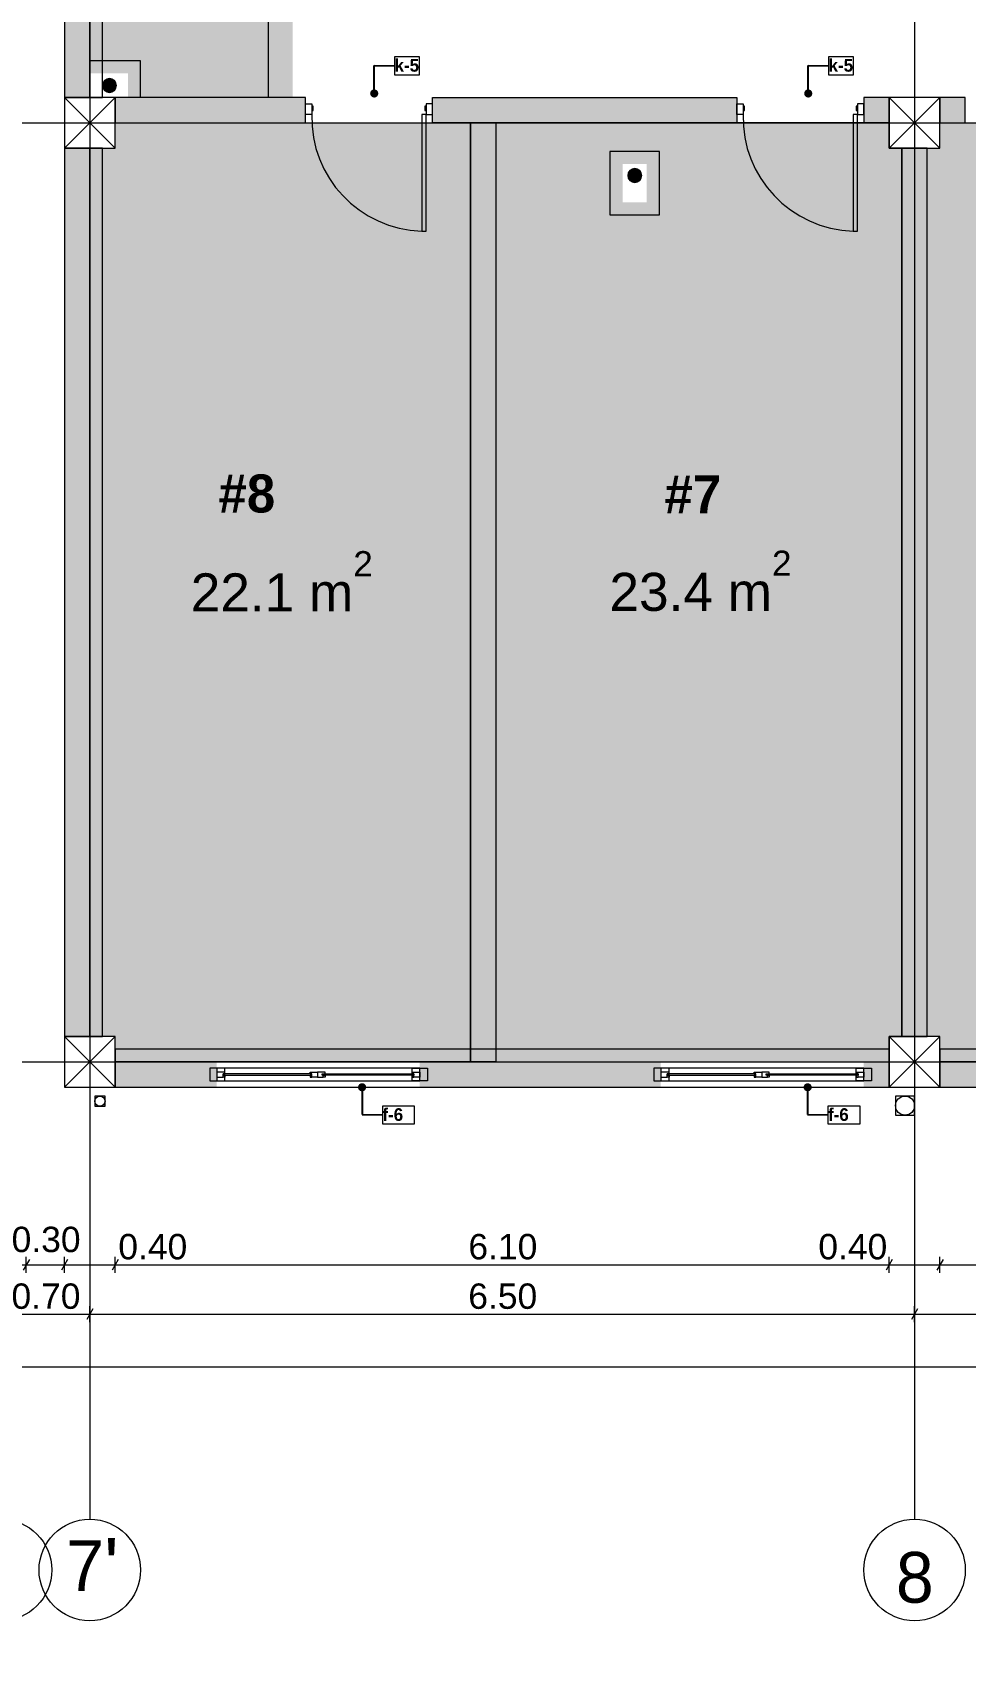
# Model space of a CAD drawing. Header units: millimetres. Extents: x 475206255 to 476720147, y 4620882299 to 4621447368.
# Drawn here: x 475274569 to 475281919, y 4620935745 to 4620948635 of the extents above; entities that cross this region are included whole.
import ezdxf

# ---------------------------------------------------------------- set-up
doc = ezdxf.new("R2010")
doc.units = ezdxf.units.MM
doc.header["$MEASUREMENT"] = 0
doc.set_wipeout_variables(frame=1)
for name, color, linetype, lineweight in [('0_Pen_No__42_Pen_No__250_Pen_No__5', 5, 'Continuous', 0), ('2D Drafting - General_Pen_No__1_Pen_No__7', 7, 'Continuous', 0), ('2D Drafting - General_Pen_No__1_Pen_No__7_Pen_No__7', 7, 'Continuous', 0), ('2D Drafting - General_Pen_No__250_Pen_No__7_Pen_No__154', 154, 'Continuous', 0), ('2D Drafting - General_Pen_No__250_Pen_No__7_Pen_No__250', 7, 'Continuous', 0), ('2D Drafting - General_Pen_No__250_Pen_No__7_Pen_No__7', 7, 'Continuous', 0), ('Annotation - Text_Pen_No__7_Pen_No__235', 235, 'Continuous', 0), ('Annotation - Text_Pen_No__7_Pen_No__5', 5, 'Continuous', 0), ('Doors_Pen_No__7_Pen_No__7_Pen_No__7', 7, 'Continuous', 0), ('G-Anno-Nplt_Pen_No__4', 7, 'Continuous', 0), ('G-Anno-Nplt_Pen_No__7', 7, 'Continuous', 0), ('G-Anno-Nplt_Pen_No__8', 8, 'Continuous', 0), ('gegmebi_Pen_No__7_Pen_No__7', 7, 'Continuous', 0), ('kar-panjara_Pen_No__7_Pen_No__7_Pen_No__7', 7, 'Continuous', 0), ('New_Annotation - Label_Pen_No__1', 1, 'Continuous', 0), ('New_G-Anno-Nplt_Pen_No__4', 7, 'Continuous', 0), ('New_G-Anno-Nplt_Pen_No__8', 8, 'Continuous', 0), ('shaxtebi da milebi_Pen_No__1_Pen_No__1_Pen_No__1', 1, 'Continuous', 0), ('zoma_Pen_No__1', 1, 'Continuous', 0), ('zoma_Pen_No__142', 142, 'Continuous', 0), ('zoma_Pen_No__5_Pen_No__5', 5, 'Continuous', 0)]:
    doc.layers.add(name, color=color, linetype=linetype, lineweight=lineweight)
doc.layers.add('zoma', color=7, linetype='Continuous')
doc.styles.add('GENERATED_STYLE_1', font='arial.ttf')
doc.styles.add('GENERATED_STYLE_2', font='arial.ttf')
doc.styles.add('GENERATED_STYLE_4', font='ACADMTAV.TTF')
doc.styles.add('GENERATED_STYLE_5', font='')
doc.styles.add('GENERATED_STYLE_8', font='')
doc.styles.get('GENERATED_STYLE_5').set_extended_font_data('Avaza', bold=True)
doc.styles.get('GENERATED_STYLE_8').set_extended_font_data('AcadMtavr', bold=True)
doc.dimstyles.new('GENERATED_STYLE__11', dxfattribs={"dimtxt": 500, "dimasz": 228, "dimexe": 0.18, "dimexo": 3, "dimgap": 0, "dimtad": 1, "dimlfac": 0.001, "dimzin": 0, "dimdsep": 46, "dimtxsty": 'GENERATED_STYLE_2', "dimblk": 'ARROWHEAD_2', "dimblk1": 'ARROWHEAD_2', "dimblk2": 'ARROWHEAD_2', "dimcen": 0.09, "dimclrd": 1, "dimclre": 1, "dimclrt": 1, "dimadec": 0, "dimazin": 0, "dimtfac": 1, "dimtdec": 4, "dimtmove": 2, "dimatfit": 3, "dimfxl": 1, "dimtolj": 1, "dimtzin": 0, "dimarcsym": 0})
doc.dimstyles.new('GENERATED_STYLE__25', dxfattribs={"dimtxt": 200, "dimasz": 64.421331, "dimexe": 0.18, "dimexo": 3, "dimgap": 0, "dimtad": 1, "dimtih": 1, "dimtoh": 1, "dimlfac": 0.001, "dimzin": 0, "dimdsep": 46, "dimtxsty": 'GENERATED_STYLE_2', "dimblk": 'ARROWHEAD_2', "dimblk1": 'ARROWHEAD_2', "dimblk2": 'ARROWHEAD_2', "dimcen": 0.09, "dimclrd": 142, "dimclre": 142, "dimclrt": 142, "dimadec": 0, "dimazin": 0, "dimtfac": 1, "dimtdec": 4, "dimtmove": 2, "dimatfit": 3, "dimfxl": 1, "dimtolj": 1, "dimtzin": 0, "dimarcsym": 0})
doc.dimstyles.new('GENERATED_STYLE__3', dxfattribs={"dimtxt": 200, "dimasz": 64.421331, "dimexe": 0.18, "dimexo": 3, "dimgap": 0, "dimtad": 1, "dimtih": 1, "dimtoh": 1, "dimlfac": 0.001, "dimzin": 0, "dimdsep": 46, "dimtxsty": 'GENERATED_STYLE_2', "dimblk": 'ARROWHEAD_2', "dimblk1": 'ARROWHEAD_2', "dimblk2": 'ARROWHEAD_2', "dimcen": 0.09, "dimclrd": 142, "dimclre": 142, "dimclrt": 142, "dimadec": 0, "dimazin": 0, "dimtfac": 1, "dimtdec": 4, "dimtmove": 0, "dimatfit": 3, "dimfxl": 1, "dimtolj": 1, "dimtzin": 0, "dimarcsym": 0})
doc.dimstyles.new('GENERATED_STYLE__33', dxfattribs={"dimtxt": 0.18, "dimasz": 127.68, "dimexe": 0.18, "dimexo": 0.0625, "dimgap": 0, "dimtad": 0, "dimtih": 1, "dimtoh": 1, "dimdec": 4, "dimzin": 0, "dimdsep": 46, "dimcen": 0.09, "dimadec": 0, "dimazin": 0, "dimtfac": 1, "dimtdec": 4, "dimtmove": 0, "dimatfit": 3, "dimldrblk": 'ARROWHEAD_11', "dimfxl": 1, "dimtolj": 1, "dimtzin": 0, "dimarcsym": 0})
doc.dimstyles.new('GENERATED_STYLE__9', dxfattribs={"dimtxt": 200, "dimasz": 64.421331, "dimexe": 0.18, "dimexo": 3, "dimgap": 0, "dimtad": 1, "dimlfac": 0.001, "dimzin": 0, "dimdsep": 46, "dimtxsty": 'GENERATED_STYLE_2', "dimblk": 'ARROWHEAD_2', "dimblk1": 'ARROWHEAD_2', "dimblk2": 'ARROWHEAD_2', "dimcen": 0.09, "dimclrd": 142, "dimclre": 142, "dimclrt": 142, "dimadec": 0, "dimazin": 0, "dimtfac": 1, "dimtdec": 4, "dimtmove": 0, "dimatfit": 3, "dimfxl": 1, "dimtolj": 1, "dimtzin": 0, "dimarcsym": 0})

# ---------------------------------------------------------------- blocks, each defined once
blk = doc.blocks.new('*D1109', base_point=(475826096, 4621095193))
at = {"layer": 'zoma_Pen_No__142', "color": 142, "linetype": 'Continuous', "lineweight": 0, "transparency": 16777216}
for p, q in [((475233178, 4620938120), (475233219, 4620938120)), ((475233244, 4620938162), (475233195, 4620938077)), ((475233219, 4620938056), (475233219, 4620938183)), ((475233219, 4620938120), (475295519, 4620938120)), ((475295495, 4620938077), (475295544, 4620938162)), ((475295519, 4620938056), (475295519, 4620938183)), ((475295519, 4620938120), (475295561, 4620938120))]:
    blk.add_line(p, q, dxfattribs=at)
at = {"layer": 'zoma_Pen_No__142', "color": 142, "lineweight": 0, "transparency": 16777216, "insert": (475264026, 4620938160), "char_height": 200, "attachment_point": 7, "style": 'GENERATED_STYLE_2'}
blk.add_mtext('\\A1;{\\pql;\\fArial|b0|i0|c204|p0;\\W1.000000;62.30}', dxfattribs=at)
blk = doc.blocks.new('ARROWHEAD_2')
at = {"color": 0, "linetype": 'Continuous', "lineweight": 0}
for p, q in [((-0.378, -0.655), (0.378, 0.655)), ((0, 0), (-1, 0))]:
    blk.add_line(p, q, dxfattribs=at)
blk = doc.blocks.new('*D1120', base_point=(475826096, 4621095193))
at = {"layer": 'zoma_Pen_No__142', "color": 142, "linetype": 'Continuous', "lineweight": 0, "transparency": 16777216}
for p, q in [((475296909, 4620940724), (475296782, 4620940724)), ((475296803, 4620940748), (475296888, 4620940699)), ((475296846, 4620940324), (475296846, 4620940724)), ((475296909, 4620940324), (475296782, 4620940324)), ((475296803, 4620940348), (475296888, 4620940299)), ((475296846, 4620940282), (475296846, 4620940324))]:
    blk.add_line(p, q, dxfattribs=at)
at = {"layer": 'zoma_Pen_No__142', "color": 142, "lineweight": 0, "transparency": 16777216, "insert": (475296806, 4620939766), "char_height": 200, "attachment_point": 7, "rotation": 90, "style": 'GENERATED_STYLE_2'}
blk.add_mtext('\\A1;{\\pql;\\fArial|b0|i0|c204|p0;\\W1.000000;0.40}', dxfattribs=at)
blk = doc.blocks.new('*D1121', base_point=(475826096, 4621095193))
at = {"layer": 'zoma_Pen_No__142', "color": 142, "linetype": 'Continuous', "lineweight": 0, "transparency": 16777216}
for p, q in [((475296909, 4620947724), (475296782, 4620947724)), ((475296803, 4620947748), (475296888, 4620947699)), ((475296846, 4620940724), (475296846, 4620947724)), ((475296909, 4620940724), (475296782, 4620940724)), ((475296803, 4620940748), (475296888, 4620940699))]:
    blk.add_line(p, q, dxfattribs=at)
at = {"layer": 'zoma_Pen_No__142', "color": 142, "lineweight": 0, "transparency": 16777216, "char_height": 200, "attachment_point": 7, "rotation": 90, "style": 'GENERATED_STYLE_2'}
for s, insert in [('\\A1;{\\pql;\\fArial|b0|i0|c204|p0;\\W1.000000;0.40}', (475296806, 4620947166)), ('\\A1;{\\pql;\\fArial|b0|i0|c204|p0;\\W1.000000;7.00}', (475296806, 4620943957))]:
    blk.add_mtext(s, dxfattribs=dict(at, insert=insert))
blk = doc.blocks.new('*D1122', base_point=(475826096, 4621095193))
at = {"layer": 'zoma_Pen_No__142', "color": 142, "linetype": 'Continuous', "lineweight": 0, "transparency": 16777216}
for p, q in [((475296803, 4620948148), (475296888, 4620948099)), ((475296909, 4620948124), (475296782, 4620948124)), ((475296846, 4620947724), (475296846, 4620948124)), ((475296909, 4620947724), (475296782, 4620947724)), ((475296803, 4620947748), (475296888, 4620947699))]:
    blk.add_line(p, q, dxfattribs=at)
blk = doc.blocks.new('*D1123', base_point=(475826096, 4621095193))
at = {"layer": 'zoma_Pen_No__142', "color": 142, "linetype": 'Continuous', "lineweight": 0, "transparency": 16777216}
for p, q in [((475296909, 4620955124), (475296782, 4620955124)), ((475296803, 4620955148), (475296888, 4620955099)), ((475296846, 4620948124), (475296846, 4620955124)), ((475296803, 4620948148), (475296888, 4620948099)), ((475296909, 4620948124), (475296782, 4620948124))]:
    blk.add_line(p, q, dxfattribs=at)
at = {"layer": 'zoma_Pen_No__142', "color": 142, "lineweight": 0, "transparency": 16777216, "char_height": 200, "attachment_point": 7, "rotation": 90, "style": 'GENERATED_STYLE_2'}
for s, insert in [('\\A1;{\\pql;\\fArial|b0|i0|c204|p0;\\W1.000000;0.40}', (475296806, 4620954566)), ('\\A1;{\\pql;\\fArial|b0|i0|c204|p0;\\W1.000000;7.00}', (475296806, 4620951357))]:
    blk.add_mtext(s, dxfattribs=dict(at, insert=insert))
blk = doc.blocks.new('*D1125', base_point=(475826096, 4621095193))
at = {"layer": 'zoma_Pen_No__142', "color": 142, "linetype": 'Continuous', "lineweight": 0, "transparency": 16777216}
for p, q in [((475297815, 4620955524), (475297688, 4620955524)), ((475297794, 4620955499), (475297709, 4620955548)), ((475297751, 4620955524), (475297751, 4620955565)), ((475297751, 4620940324), (475297751, 4620955524)), ((475297815, 4620940324), (475297688, 4620940324)), ((475297709, 4620940348), (475297794, 4620940299)), ((475297751, 4620940282), (475297751, 4620940324))]:
    blk.add_line(p, q, dxfattribs=at)
at = {"layer": 'zoma_Pen_No__142', "color": 142, "lineweight": 0, "transparency": 16777216, "insert": (475297711, 4620947581), "char_height": 200, "attachment_point": 7, "rotation": 90, "style": 'GENERATED_STYLE_2'}
blk.add_mtext('\\A1;{\\pql;\\fArial|b0|i0|c204|p0;\\W1.000000;15.20}', dxfattribs=at)
blk = doc.blocks.new('*D1140', base_point=(475826096, 4621095193))
at = {"layer": 'zoma_Pen_No__1', "color": 1, "linetype": 'Continuous', "lineweight": 0, "transparency": 16777216}
for p, q in [((475295519, 4620940324), (475295519, 4620940471)), ((475295744, 4620940324), (475295294, 4620940324)), ((475295669, 4620940237), (475295369, 4620940410)), ((475295519, 4620930806), (475295519, 4620940324)), ((475295369, 4620930892), (475295669, 4620930719)), ((475295744, 4620930806), (475295294, 4620930806)), ((475295519, 4620930659), (475295519, 4620930806))]:
    blk.add_line(p, q, dxfattribs=at)
at = {"layer": 'zoma_Pen_No__1', "color": 1, "lineweight": 0, "transparency": 16777216, "insert": (475295419, 4620933941), "char_height": 500, "attachment_point": 7, "rotation": 90, "style": 'GENERATED_STYLE_2'}
blk.add_mtext('\\A1;{\\pql;\\fArial|b0|i0|c204|p0;\\W1.000000;9.52}', dxfattribs=at)
blk = doc.blocks.new('*D1195', base_point=(475826096, 4621095193))
at = {"layer": 'zoma_Pen_No__142', "color": 142, "linetype": 'Continuous', "lineweight": 0, "transparency": 16777216}
for p, q in [((475274144, 4620938967), (475274095, 4620938882)), ((475274119, 4620938861), (475274119, 4620938988)), ((475274119, 4620938925), (475274519, 4620938925)), ((475274544, 4620938967), (475274495, 4620938882)), ((475274519, 4620938861), (475274519, 4620938988))]:
    blk.add_line(p, q, dxfattribs=at)
at = {"layer": 'zoma_Pen_No__142', "color": 142, "lineweight": 0, "transparency": 16777216, "insert": (475274403, 4620939022), "char_height": 200, "attachment_point": 7, "style": 'GENERATED_STYLE_2'}
blk.add_mtext('\\A1;{\\pql;\\fArial|b0|i0|c204|p0;\\W1.000000;0.30}', dxfattribs=at)
blk = doc.blocks.new('*D1196', base_point=(475826096, 4621095193))
at = {"layer": 'zoma_Pen_No__142', "color": 142, "linetype": 'Continuous', "lineweight": 0, "transparency": 16777216}
for p, q in [((475274544, 4620938967), (475274495, 4620938882)), ((475274519, 4620938861), (475274519, 4620938988)), ((475274519, 4620938925), (475274819, 4620938925)), ((475274844, 4620938967), (475274795, 4620938882)), ((475274819, 4620938861), (475274819, 4620938988))]:
    blk.add_line(p, q, dxfattribs=at)
blk = doc.blocks.new('*D1197', base_point=(475826096, 4621095193))
at = {"layer": 'zoma_Pen_No__142', "color": 142, "linetype": 'Continuous', "lineweight": 0, "transparency": 16777216}
for p, q in [((475274844, 4620938967), (475274795, 4620938882)), ((475274819, 4620938861), (475274819, 4620938988)), ((475274819, 4620938925), (475275219, 4620938925)), ((475275244, 4620938967), (475275195, 4620938882)), ((475275219, 4620938861), (475275219, 4620938988))]:
    blk.add_line(p, q, dxfattribs=at)
blk = doc.blocks.new('*D1198', base_point=(475826096, 4621095193))
at = {"layer": 'zoma_Pen_No__142', "color": 142, "linetype": 'Continuous', "lineweight": 0, "transparency": 16777216}
for p, q in [((475275244, 4620938967), (475275195, 4620938882)), ((475275219, 4620938861), (475275219, 4620938988)), ((475275219, 4620938925), (475281319, 4620938925)), ((475281344, 4620938967), (475281295, 4620938882)), ((475281319, 4620938861), (475281319, 4620938988))]:
    blk.add_line(p, q, dxfattribs=at)
at = {"layer": 'zoma_Pen_No__142', "color": 142, "lineweight": 0, "transparency": 16777216, "char_height": 200, "attachment_point": 7, "style": 'GENERATED_STYLE_2'}
for s, insert in [('\\A1;{\\pql;\\fArial|b0|i0|c204|p0;\\W1.000000;0.40}', (475275244, 4620938965)), ('\\A1;{\\pql;\\fArial|b0|i0|c204|p0;\\W1.000000;6.10}', (475278003, 4620938965)), ('\\A1;{\\pql;\\fArial|b0|i0|c204|p0;\\W1.000000;0.40}', (475280761, 4620938965))]:
    blk.add_mtext(s, dxfattribs=dict(at, insert=insert))
blk = doc.blocks.new('*D1199', base_point=(475826096, 4621095193))
at = {"layer": 'zoma_Pen_No__142', "color": 142, "linetype": 'Continuous', "lineweight": 0, "transparency": 16777216}
for p, q in [((475281344, 4620938967), (475281295, 4620938882)), ((475281319, 4620938861), (475281319, 4620938988)), ((475281319, 4620938925), (475281719, 4620938925)), ((475281744, 4620938967), (475281695, 4620938882)), ((475281719, 4620938861), (475281719, 4620938988))]:
    blk.add_line(p, q, dxfattribs=at)
blk = doc.blocks.new('*D1200', base_point=(475826096, 4621095193))
at = {"layer": 'zoma_Pen_No__142', "color": 142, "linetype": 'Continuous', "lineweight": 0, "transparency": 16777216}
for p, q in [((475281744, 4620938967), (475281695, 4620938882)), ((475281719, 4620938861), (475281719, 4620938988)), ((475281719, 4620938925), (475288219, 4620938925)), ((475288244, 4620938967), (475288195, 4620938882)), ((475288219, 4620938861), (475288219, 4620938988))]:
    blk.add_line(p, q, dxfattribs=at)
at = {"layer": 'zoma_Pen_No__142', "color": 142, "lineweight": 0, "transparency": 16777216, "char_height": 200, "attachment_point": 7, "style": 'GENERATED_STYLE_2'}
for s, insert in [('\\A1;{\\pql;\\fArial|b0|i0|c204|p0;\\W1.000000;6.50}', (475284703, 4620938965)), ('\\A1;{\\pql;\\fArial|b0|i0|c204|p0;\\W1.000000;0.40}', (475287661, 4620938965))]:
    blk.add_mtext(s, dxfattribs=dict(at, insert=insert))
blk = doc.blocks.new('*D1211', base_point=(475826096, 4621095193))
at = {"layer": 'zoma_Pen_No__142', "color": 142, "linetype": 'Continuous', "lineweight": 0, "transparency": 16777216}
for p, q in [((475274344, 4620938578), (475274295, 4620938493)), ((475274319, 4620938472), (475274319, 4620938599)), ((475274319, 4620938535), (475275019, 4620938535)), ((475275044, 4620938578), (475274995, 4620938493)), ((475275019, 4620938472), (475275019, 4620938599))]:
    blk.add_line(p, q, dxfattribs=at)
at = {"layer": 'zoma_Pen_No__142', "color": 142, "lineweight": 0, "transparency": 16777216, "insert": (475274402, 4620938575), "char_height": 200, "attachment_point": 7, "style": 'GENERATED_STYLE_2'}
blk.add_mtext('\\A1;{\\pql;\\fArial|b0|i0|c204|p0;\\W1.000000;0.70}', dxfattribs=at)
blk = doc.blocks.new('*D1212', base_point=(475826096, 4621095193))
at = {"layer": 'zoma_Pen_No__142', "color": 142, "linetype": 'Continuous', "lineweight": 0, "transparency": 16777216}
for p, q in [((475275044, 4620938578), (475274995, 4620938493)), ((475275019, 4620938472), (475275019, 4620938599)), ((475275019, 4620938535), (475281519, 4620938535)), ((475281544, 4620938578), (475281495, 4620938493)), ((475281519, 4620938472), (475281519, 4620938599))]:
    blk.add_line(p, q, dxfattribs=at)
at = {"layer": 'zoma_Pen_No__142', "color": 142, "lineweight": 0, "transparency": 16777216, "insert": (475278002, 4620938575), "char_height": 200, "attachment_point": 7, "style": 'GENERATED_STYLE_2'}
blk.add_mtext('\\A1;{\\pql;\\fArial|b0|i0|c204|p0;\\W1.000000;6.50}', dxfattribs=at)
blk = doc.blocks.new('*D1213', base_point=(475826096, 4621095193))
at = {"layer": 'zoma_Pen_No__142', "color": 142, "linetype": 'Continuous', "lineweight": 0, "transparency": 16777216}
for p, q in [((475281544, 4620938578), (475281495, 4620938493)), ((475281519, 4620938472), (475281519, 4620938599)), ((475281519, 4620938535), (475288419, 4620938535)), ((475288444, 4620938578), (475288395, 4620938493)), ((475288419, 4620938472), (475288419, 4620938599))]:
    blk.add_line(p, q, dxfattribs=at)
at = {"layer": 'zoma_Pen_No__142', "color": 142, "lineweight": 0, "transparency": 16777216, "insert": (475284702, 4620938575), "char_height": 200, "attachment_point": 7, "style": 'GENERATED_STYLE_2'}
blk.add_mtext('\\A1;{\\pql;\\fArial|b0|i0|c204|p0;\\W1.000000;6.90}', dxfattribs=at)
blk = doc.blocks.new('ARROWHEAD_11')
at = {"color": 0, "linetype": 'Continuous', "lineweight": 0}
blk.add_line((0, 0), (-1, 0), dxfattribs=at)
at = {"color": 0, "linetype": 'Continuous', "lineweight": 0, "const_width": 0.25, "flags": 128}
blk.add_lwpolyline([(-0.125, 0, 1), (0.125, 0, 1)], format="xyb", close=True, dxfattribs=at)

msp = doc.modelspace()

# ---------------------------------------------------------------- hatches: boundary and pattern name
at = {"layer": '2D Drafting - General_Pen_No__250_Pen_No__7_Pen_No__154', "linetype": 'Continuous', "lineweight": 0}
for points in [[(475275019.369, 4620955123.861), (475274819.369, 4620955123.861), (475274819.369, 4620948123.861), (475275019.369, 4620948123.861)], [(475275019.369, 4620947723.861), (475274819.369, 4620947723.861), (475274819.369, 4620940723.861), (475275019.369, 4620940723.861)], [(475275219.369, 4620940323.919), (475276019.529, 4620940323.919), (475276019.529, 4620940523.919), (475275219.369, 4620940523.919)], [(475277619.531, 4620940323.919), (475279519.367, 4620940323.919), (475279519.367, 4620940523.919), (475277619.531, 4620940523.919)], [(475281119.369, 4620940323.919), (475281319.369, 4620940323.919), (475281319.369, 4620940523.919), (475281119.369, 4620940523.919)], [(475281719.369, 4620940323.919), (475282519.658, 4620940323.919), (475282519.658, 4620940523.919), (475281719.369, 4620940523.919)]]:
    msp.add_hatch(color=154, dxfattribs=at).paths.add_polyline_path(points)
at = {"layer": '2D Drafting - General_Pen_No__250_Pen_No__7_Pen_No__7', "linetype": 'Continuous', "lineweight": 0}
for points in [[(475276619.369, 4620950103.861), (475276619.369, 4620948123.861), (475276419.369, 4620948123.861), (475276419.369, 4620950103.861)], [(475275019.347, 4620948414.049), (475275419.347, 4620948414.049), (475275419.347, 4620948123.861), (475275319.347, 4620948123.861), (475275319.347, 4620948313.861), (475275019.347, 4620948313.861)], [(475275219.369, 4620947923.861), (475276719.369, 4620947923.861), (475276719.369, 4620948123.861), (475275219.369, 4620948123.861)], [(475280119.369, 4620947923.861), (475277719.369, 4620947923.861), (475277719.369, 4620948123.861), (475280119.369, 4620948123.861)], [(475281319.369, 4620948123.861), (475281119.368, 4620948123.861), (475281119.368, 4620947923.861), (475281319.369, 4620947923.861)], [(475281919.369, 4620947923.861), (475281919.369, 4620948123.861), (475281719.369, 4620948123.861), (475281719.369, 4620947923.861)]]:
    msp.add_hatch(color=7, dxfattribs=at).paths.add_polyline_path(points)
h = msp.add_hatch(color=7, dxfattribs=at)
h.paths.add_polyline_path([(475279119.02, 4620947198.861), (475279119.02, 4620947698.913), (475279509.535, 4620947698.913), (475279509.535, 4620947598.861), (475279509.535, 4620947198.861), (475279219.369, 4620947198.861)])
h.paths.add_polyline_path([(475279219.369, 4620947298.861), (475279409.347, 4620947298.861), (475279409.347, 4620947598.861), (475279219.369, 4620947598.861)], flags=0)
at = {"layer": 'G-Anno-Nplt_Pen_No__7', "linetype": 'Continuous', "lineweight": 0}
for points in [[(475278219.369, 4620940523.861), (475278019.369, 4620940523.861), (475278019.369, 4620947923.861), (475278219.369, 4620947923.861)], [(475281619.369, 4620940723.861), (475281619.369, 4620947723.861), (475281419.369, 4620947723.861), (475281419.369, 4620940723.861)]]:
    msp.add_hatch(color=7, dxfattribs=at).paths.add_polyline_path(points)
at = {"layer": 'G-Anno-Nplt_Pen_No__8', "linetype": 'Continuous', "lineweight": 0, "true_color": 0x202020}
for points in [[(475278019.369, 4620940523.919), (475275219.369, 4620940523.919), (475275219.369, 4620940723.861), (475275019.347, 4620940723.861), (475275019.347, 4620947723.861), (475275219.369, 4620947723.861), (475275219.369, 4620947923.861), (475278019.369, 4620947923.861)], [(475281619.369, 4620940723.861), (475281619.369, 4620947723.861), (475281719.369, 4620947723.861), (475281719.369, 4620947923.861), (475285519.411, 4620947923.861), (475285519.411, 4620945694.955), (475284869.369, 4620945694.955), (475284869.369, 4620940523.919), (475281719.369, 4620940523.919), (475281719.369, 4620940723.861)]]:
    msp.add_hatch(color=250, dxfattribs=at).paths.add_polyline_path(points)
h = msp.add_hatch(color=250, dxfattribs=at)
h.paths.add_polyline_path([(475278219.369, 4620940523.861), (475281319.369, 4620940523.861), (475281319.369, 4620940723.861), (475281419.369, 4620940723.861), (475281419.369, 4620947723.861), (475281319.369, 4620947723.861), (475281319.369, 4620947923.861), (475278219.369, 4620947923.861)])
h.paths.add_polyline_path([(475279119.02, 4620947198.861), (475279509.535, 4620947198.861), (475279509.535, 4620947698.913), (475279119.02, 4620947698.913)], flags=0)
at = {"layer": 'New_G-Anno-Nplt_Pen_No__8', "linetype": 'Continuous', "lineweight": 0, "true_color": 0x202020}
msp.add_hatch(color=250, dxfattribs=at).paths.add_polyline_path([(475278019.369, 4620950283.786), (475276424.2, 4620950283.786), (475276424.2, 4620948123.861), (475275419.347, 4620948123.861), (475275419.347, 4620948414.049), (475275019.347, 4620948414.049), (475275019.347, 4620955123.861), (475275219.368, 4620955123.861), (475275219.368, 4620955323.861), (475278019.369, 4620955323.861)])
at = {"layer": 'shaxtebi da milebi_Pen_No__1_Pen_No__1_Pen_No__1', "linetype": 'Continuous', "lineweight": 0}
for points in [[(475275174.347, 4620948273.861, -1), (475275174.347, 4620948163.861, -1)], [(475279369.347, 4620947508.861, -1), (475279259.347, 4620947508.861, -1)]]:
    msp.add_hatch(color=1, dxfattribs=at).paths.add_polyline_path(points)

# ---------------------------------------------------------------- linework, layer by layer
at = {"layer": '0_Pen_No__42_Pen_No__250_Pen_No__5', "color": 5, "linetype": 'Continuous', "lineweight": 0}
for centre in [(475274319.369, 4620936519.852), (475274319.369, 4620936519.852), (475275019.369, 4620936519.852), (475275019.369, 4620936519.852), (475281519.369, 4620936519.852), (475281519.369, 4620936519.852)]:
    msp.add_circle(centre, 400, dxfattribs=at)
at = {"layer": '2D Drafting - General_Pen_No__1_Pen_No__7', "color": 7, "linetype": 'Continuous', "lineweight": 0}
for p, q in [((475274819.369, 4620947723.861), (475275219.369, 4620948123.861)), ((475275219.369, 4620947723.861), (475274819.369, 4620948123.861)), ((475281719.369, 4620947723.861), (475281319.369, 4620948123.861)), ((475281319.369, 4620947723.861), (475281719.369, 4620948123.861)), ((475275219.369, 4620940323.861), (475274819.369, 4620940723.861)), ((475274819.369, 4620940323.861), (475275219.369, 4620940723.861)), ((475281719.369, 4620940323.861), (475281319.369, 4620940723.861)), ((475281319.369, 4620940323.861), (475281719.369, 4620940723.861))]:
    msp.add_line(p, q, dxfattribs=at)
at = {"layer": '2D Drafting - General_Pen_No__1_Pen_No__7', "color": 7, "linetype": 'Continuous', "lineweight": 0, "flags": 128}
for points in [[(475275119.369, 4620948123.861), (475275119.369, 4620955123.861), (475274819.369, 4620955123.861), (475274819.369, 4620948123.861)], [(475274819.369, 4620947723.861), (475275219.369, 4620947723.861), (475275219.369, 4620948123.861), (475274819.369, 4620948123.861)], [(475281319.369, 4620947723.861), (475281719.369, 4620947723.861), (475281719.369, 4620948123.861), (475281319.369, 4620948123.861)], [(475275119.369, 4620940723.861), (475275119.369, 4620947723.861), (475274819.369, 4620947723.861), (475274819.369, 4620940723.861)], [(475274819.369, 4620940323.861), (475275219.369, 4620940323.861), (475275219.369, 4620940723.861), (475274819.369, 4620940723.861)], [(475281319.369, 4620940323.861), (475281719.369, 4620940323.861), (475281719.369, 4620940723.861), (475281319.369, 4620940723.861)], [(475275219.369, 4620940323.861), (475281319.369, 4620940323.861), (475281319.369, 4620940623.861), (475275219.369, 4620940623.861)], [(475281719.369, 4620940323.861), (475288219.369, 4620940323.861), (475288219.369, 4620940623.861), (475281719.369, 4620940623.861)]]:
    msp.add_lwpolyline(points, close=True, dxfattribs=at)
at = {"layer": '2D Drafting - General_Pen_No__1_Pen_No__7', "color": 7, "linetype": 'Continuous', "lineweight": 0}
for centre, radius in [((475275099.418, 4620940213.863), 40), ((475281444.377, 4620940179.207), 75)]:
    msp.add_circle(centre, radius, dxfattribs=at)
at = {"layer": '2D Drafting - General_Pen_No__1_Pen_No__7_Pen_No__7', "color": 7, "linetype": 'Continuous', "lineweight": 0}
for centre in [(475277661.646, 4620947964.194), (475281061.646, 4620947964.194)]:
    msp.add_arc(centre, 893.239, 178.396194, 268.396194, dxfattribs=at)
at = {"layer": '2D Drafting - General_Pen_No__250_Pen_No__7_Pen_No__250', "color": 7, "linetype": 'Continuous', "lineweight": 0, "flags": 128}
for points in [[(475275019.369, 4620955123.861), (475274819.369, 4620955123.861), (475274819.369, 4620948123.861), (475275019.369, 4620948123.861)], [(475275219.369, 4620947923.861), (475276719.369, 4620947923.861), (475276719.369, 4620948123.861), (475275219.369, 4620948123.861)], [(475280119.369, 4620947923.861), (475277719.369, 4620947923.861), (475277719.369, 4620948123.861), (475280119.369, 4620948123.861)], [(475281319.369, 4620948123.861), (475281119.368, 4620948123.861), (475281119.368, 4620947923.861), (475281319.369, 4620947923.861)], [(475281919.369, 4620947923.861), (475281919.369, 4620948123.861), (475281719.369, 4620948123.861), (475281719.369, 4620947923.861)], [(475275019.369, 4620947723.861), (475274819.369, 4620947723.861), (475274819.369, 4620940723.861), (475275019.369, 4620940723.861)]]:
    msp.add_lwpolyline(points, close=True, dxfattribs=at)
at = {"layer": 'Doors_Pen_No__7_Pen_No__7_Pen_No__7', "color": 7, "linetype": 'Continuous', "lineweight": 0, "flags": 128}
for points in [[(475276719.369, 4620948073.861), (475276768.758, 4620948073.861), (475276768.758, 4620947989.194), (475276719.369, 4620947989.194)], [(475276779.869, 4620948055.861), (475276768.758, 4620948055.861), (475276768.758, 4620948022.528), (475276779.869, 4620948022.528)], [(475277669.98, 4620948055.861), (475277658.869, 4620948055.861), (475277658.869, 4620948022.528), (475277669.98, 4620948022.528)], [(475277719.369, 4620948073.861), (475277669.98, 4620948073.861), (475277669.98, 4620947989.194), (475277719.369, 4620947989.194)], [(475280119.369, 4620948073.861), (475280168.758, 4620948073.861), (475280168.758, 4620947989.194), (475280119.369, 4620947989.194)], [(475280179.869, 4620948055.861), (475280168.758, 4620948055.861), (475280168.758, 4620948022.528), (475280179.869, 4620948022.528)], [(475281069.98, 4620948055.861), (475281058.869, 4620948055.861), (475281058.869, 4620948022.528), (475281069.98, 4620948022.528)], [(475281119.369, 4620948073.861), (475281069.98, 4620948073.861), (475281069.98, 4620947989.194), (475281119.369, 4620947989.194)], [(475277669.98, 4620947989.194), (475277636.646, 4620947989.194), (475277636.646, 4620947071.305), (475277669.98, 4620947071.305)], [(475281069.98, 4620947989.194), (475281036.646, 4620947989.194), (475281036.646, 4620947071.305), (475281069.98, 4620947071.305)]]:
    msp.add_lwpolyline(points, close=True, dxfattribs=at)
at = {"layer": 'G-Anno-Nplt_Pen_No__4', "color": 7, "linetype": 'Continuous', "lineweight": 0, "flags": 128}
for points in [[(475278019.369, 4620940523.919), (475275219.369, 4620940523.919), (475275219.369, 4620940723.861), (475275019.347, 4620940723.861), (475275019.347, 4620947723.861), (475275219.369, 4620947723.861), (475275219.369, 4620947923.861), (475278019.369, 4620947923.861)], [(475278219.369, 4620940523.861), (475278019.369, 4620940523.861), (475278019.369, 4620947923.861), (475278219.369, 4620947923.861)], [(475278219.369, 4620940523.861), (475281319.369, 4620940523.861), (475281319.369, 4620940723.861), (475281419.369, 4620940723.861), (475281419.369, 4620947723.861), (475281319.369, 4620947723.861), (475281319.369, 4620947923.861), (475278219.369, 4620947923.861)], [(475281619.369, 4620940723.861), (475281619.369, 4620947723.861), (475281719.369, 4620947723.861), (475281719.369, 4620947923.861), (475285519.411, 4620947923.861), (475285519.411, 4620945694.955), (475284869.369, 4620945694.955), (475284869.369, 4620940523.919), (475281719.369, 4620940523.919), (475281719.369, 4620940723.861)], [(475279119.02, 4620947198.861), (475279509.535, 4620947198.861), (475279509.535, 4620947698.913), (475279119.02, 4620947698.913)], [(475281619.369, 4620940723.861), (475281619.369, 4620947723.861), (475281419.369, 4620947723.861), (475281419.369, 4620940723.861)]]:
    msp.add_lwpolyline(points, close=True, dxfattribs=at)
at = {"layer": 'gegmebi_Pen_No__7_Pen_No__7', "color": 7, "linetype": 'Continuous', "lineweight": 0}
for p, q in [((475275059.418, 4620940253.863), (475275059.418, 4620940173.863)), ((475275139.418, 4620940253.863), (475275059.418, 4620940253.863)), ((475275059.418, 4620940173.863), (475275139.418, 4620940173.863)), ((475275139.418, 4620940173.863), (475275139.418, 4620940253.863)), ((475281519.377, 4620940254.207), (475281369.377, 4620940254.207)), ((475281369.377, 4620940254.207), (475281369.377, 4620940104.207)), ((475281519.377, 4620940104.207), (475281519.377, 4620940254.207)), ((475281369.377, 4620940104.207), (475281519.377, 4620940104.207))]:
    msp.add_line(p, q, dxfattribs=at)
at = {"layer": 'kar-panjara_Pen_No__7_Pen_No__7_Pen_No__7', "color": 7, "linetype": 'Continuous', "lineweight": 0, "flags": 128}
for points in [[(475276084.798, 4620940473.987), (475275964.798, 4620940473.987), (475275964.798, 4620940373.987), (475276084.798, 4620940373.987)], [(475276019.369, 4620940373.988), (475277619.37, 4620940374.043), (475277619.37, 4620940473.988), (475276019.369, 4620940473.933)], [(475276019.369, 4620940404.103), (475276069.798, 4620940404.103), (475276069.798, 4620940419.103), (475276069.798, 4620940429.103), (475276084.798, 4620940429.103), (475276084.798, 4620940444.103), (475276019.369, 4620940444.103)], [(475276069.798, 4620940419.103), (475276769.798, 4620940419.103), (475276769.798, 4620940429.103), (475276069.798, 4620940429.103)], [(475276084.798, 4620940404.103), (475276069.798, 4620940404.103), (475276069.798, 4620940419.103), (475276084.798, 4620940419.103)], [(475276814.798, 4620940404.103), (475276769.798, 4620940404.103), (475276769.798, 4620940419.103), (475276769.798, 4620940429.103), (475276754.798, 4620940429.103), (475276754.798, 4620940444.103), (475276814.798, 4620940444.103)], [(475276754.798, 4620940404.103), (475276769.798, 4620940404.103), (475276769.798, 4620940419.103), (475276754.798, 4620940419.103)], [(475276814.798, 4620940404.103), (475276859.798, 4620940404.103), (475276859.798, 4620940419.103), (475276859.798, 4620940429.103), (475276874.798, 4620940429.103), (475276874.798, 4620940444.103), (475276814.798, 4620940444.103)], [(475277574.37, 4620940419.103), (475276850.53, 4620940419.103), (475276850.53, 4620940429.103), (475277574.37, 4620940429.103)], [(475276874.798, 4620940404.103), (475276859.798, 4620940404.103), (475276859.798, 4620940419.103), (475276874.798, 4620940419.103)], [(475277559.696, 4620940473.987), (475277679.696, 4620940473.987), (475277679.696, 4620940373.987), (475277559.696, 4620940373.987)], [(475277619.37, 4620940404.103), (475277574.37, 4620940404.103), (475277574.37, 4620940419.103), (475277574.37, 4620940429.103), (475277559.696, 4620940429.103), (475277559.696, 4620940444.103), (475277619.37, 4620940444.103)], [(475277559.696, 4620940404.103), (475277574.37, 4620940404.103), (475277574.37, 4620940419.103), (475277559.696, 4620940419.103)], [(475279584.797, 4620940473.911), (475279464.797, 4620940473.911), (475279464.797, 4620940373.911), (475279584.797, 4620940373.911)], [(475279519.367, 4620940373.912), (475281119.369, 4620940373.967), (475281119.369, 4620940473.912), (475279519.367, 4620940473.857)], [(475279519.367, 4620940404.027), (475279569.797, 4620940404.027), (475279569.797, 4620940419.027), (475279569.797, 4620940429.027), (475279584.797, 4620940429.027), (475279584.797, 4620940444.027), (475279519.367, 4620940444.027)], [(475279569.797, 4620940419.027), (475280269.797, 4620940419.027), (475280269.797, 4620940429.027), (475279569.797, 4620940429.027)], [(475279584.797, 4620940404.027), (475279569.797, 4620940404.027), (475279569.797, 4620940419.027), (475279584.797, 4620940419.027)], [(475280314.797, 4620940404.027), (475280269.797, 4620940404.027), (475280269.797, 4620940419.027), (475280269.797, 4620940429.027), (475280254.797, 4620940429.027), (475280254.797, 4620940444.027), (475280314.797, 4620940444.027)], [(475280254.797, 4620940404.027), (475280269.797, 4620940404.027), (475280269.797, 4620940419.027), (475280254.797, 4620940419.027)], [(475280314.797, 4620940404.027), (475280359.797, 4620940404.027), (475280359.797, 4620940419.027), (475280359.797, 4620940429.027), (475280374.797, 4620940429.027), (475280374.797, 4620940444.027), (475280314.797, 4620940444.027)], [(475281074.369, 4620940419.027), (475280350.528, 4620940419.027), (475280350.528, 4620940429.027), (475281074.369, 4620940429.027)], [(475280374.797, 4620940404.027), (475280359.797, 4620940404.027), (475280359.797, 4620940419.027), (475280374.797, 4620940419.027)], [(475281059.694, 4620940473.911), (475281179.694, 4620940473.911), (475281179.694, 4620940373.911), (475281059.694, 4620940373.911)], [(475281119.369, 4620940404.027), (475281074.369, 4620940404.027), (475281074.369, 4620940419.027), (475281074.369, 4620940429.027), (475281059.694, 4620940429.027), (475281059.694, 4620940444.027), (475281119.369, 4620940444.027)], [(475281059.694, 4620940404.027), (475281074.369, 4620940404.027), (475281074.369, 4620940419.027), (475281059.694, 4620940419.027)]]:
    msp.add_lwpolyline(points, close=True, dxfattribs=at)
at = {"layer": 'New_G-Anno-Nplt_Pen_No__4', "color": 7, "linetype": 'Continuous', "lineweight": 0, "flags": 128}
msp.add_lwpolyline([(475278019.369, 4620950283.786), (475276424.2, 4620950283.786), (475276424.2, 4620948123.861), (475275419.347, 4620948123.861), (475275419.347, 4620948414.049), (475275019.347, 4620948414.049), (475275019.347, 4620955123.861), (475275219.368, 4620955123.861), (475275219.368, 4620955323.861), (475278019.369, 4620955323.861)], close=True, dxfattribs=at)
at = {"layer": 'shaxtebi da milebi_Pen_No__1_Pen_No__1_Pen_No__1', "color": 1, "linetype": 'Continuous', "lineweight": 0, "flags": 128}
for points in [[(475275174.347, 4620948273.861, 1), (475275174.347, 4620948163.861, 1)], [(475279369.347, 4620947508.861, 1), (475279259.347, 4620947508.861, 1)]]:
    msp.add_lwpolyline(points, format="xyb", close=True, dxfattribs=at)
at = {"layer": 'zoma_Pen_No__5_Pen_No__5', "color": 5, "linetype": 'Continuous', "lineweight": 0}
for p, q in [((475275019.369, 4620957794.844), (475275019.369, 4620936919.852)), ((475281519.369, 4620957794.844), (475281519.369, 4620936919.852)), ((475229338.818, 4620947923.861), (475279225.199, 4620947923.861)), ((475229338.818, 4620947923.861), (475300766.425, 4620947923.861)), ((475229338.818, 4620940523.861), (475279225.199, 4620940523.861)), ((475229338.818, 4620940523.861), (475300766.425, 4620940523.861))]:
    msp.add_line(p, q, dxfattribs=at)

# ---------------------------------------------------------------- texts
at = {"layer": 'Annotation - Text_Pen_No__7_Pen_No__235', "color": 235, "linetype": 'Continuous', "lineweight": 0, "char_height": 300, "attachment_point": 2, "style": 'GENERATED_STYLE_8'}
for s, insert in [('\\A1;{\\pqc;\\fAcadMtavr|b1|i0|c0|p0;\\W1.000000;#\\fAcadMtavr|b1|i0|c0|p0;\\W1.000000;8}', (475276257.17, 4620945153.457)), ('\\A1;{\\pqc;\\fAcadMtavr|b1|i0|c0|p0;\\W1.000000;#\\fAcadMtavr|b1|i0|c0|p0;\\W1.000000;7}', (475279771.798, 4620945147.607))]:
    msp.add_mtext(s, dxfattribs=dict(at, insert=insert))
at = {"layer": 'Annotation - Text_Pen_No__7_Pen_No__5', "color": 5, "linetype": 'Continuous', "lineweight": 0, "char_height": 400, "attachment_point": 2, "style": 'GENERATED_STYLE_4'}
for s, insert in [("\\A1;{\\pqc;\\fAcadMtavr|b0|i0|c0|p0;\\W1.000000;7\\fArial|b0|i0|c204|p0;\\H1.093750x;\\W1.000000;'}", (475275040.952, 4620936772.69)), ('\\A1;{\\pqc;\\fAcadMtavr|b0|i0|c0|p0;\\W1.000000;8}', (475281521.526, 4620936662.147))]:
    msp.add_mtext(s, dxfattribs=dict(at, insert=insert))
at = {"layer": 'G-Anno-Nplt_Pen_No__7', "color": 7, "lineweight": 0, "char_height": 300, "attachment_point": 7, "style": 'GENERATED_STYLE_1'}
for s, insert in [('{\\fArial|b0|i0|c204|p0;22.1 m{\\H0.66x;\\S2^  ;}}', (475275814.953, 4620944073.89)), ('{\\fArial|b0|i0|c204|p0;23.4 m{\\H0.66x;\\S2^  ;}}', (475279114.964, 4620944073.861))]:
    msp.add_mtext(s, dxfattribs=dict(at, insert=insert))

# ---------------------------------------------------------------- dimensions: what is measured, and where the dimension line sits
at = {"layer": 'zoma', "color": 142, "linetype": 'Continuous', "lineweight": 0}
for base, p1, p2, dimstyle, picture, middle in [((475274519.44, 4620938924.566), (475274119.44, 4620991472.511), (475274519.44, 4620991489.778), 'GENERATED_STYLE__3', '*D1195', (475273820.019, 4620939064.566)), ((475274819.441, 4620938924.566), (475274519.44, 4620991489.778), (475274819.441, 4620991490.231), 'GENERATED_STYLE__25', '*D1196', (475274661.436, 4620939121.694)), ((475275219.441, 4620938924.566), (475274819.441, 4620991490.231), (475275219.441, 4620991490.231), 'GENERATED_STYLE__3', '*D1197', (475275502.854, 4620939064.566)), ((475281319.441, 4620938924.566), (475275219.441, 4620991490.231), (475281319.441, 4620991090.231), 'GENERATED_STYLE__3', '*D1198', (475278261.437, 4620939064.566)), ((475281719.441, 4620938924.566), (475281319.441, 4620991090.231), (475281719.441, 4620991490.231), 'GENERATED_STYLE__3', '*D1199', (475281020.02, 4620939064.566)), ((475288219.441, 4620938924.566), (475281719.441, 4620991490.231), (475288219.441, 4620991090.238), 'GENERATED_STYLE__3', '*D1200', (475284961.437, 4620939064.566)), ((475295519.369, 4620938119.55), (475233219.369, 4620921784.762), (475295519.369, 4620940323.861), 'GENERATED_STYLE__3', '*D1109', (475264361.196, 4620938259.55)), ((475275019.369, 4620938535.135), (475274319.369, 4620938643.081), (475275019.369, 4620939053.547), 'GENERATED_STYLE__3', '*D1211', (475274661.365, 4620938675.135)), ((475281519.369, 4620938535.135), (475275019.369, 4620939053.547), (475281519.369, 4620938589.108), 'GENERATED_STYLE__3', '*D1212', (475278261.365, 4620938675.135)), ((475288419.369, 4620938535.135), (475281519.369, 4620938589.108), (475288419.369, 4620938535.135), 'GENERATED_STYLE__3', '*D1213', (475284961.365, 4620938675.135))]:
    dim = msp.add_linear_dim(base=base, p1=p1, p2=p2, dimstyle=dimstyle, dxfattribs=at)
    dim.commit()
    dim.dimension.update_dxf_attribs({"geometry": picture, "text_midpoint": middle, "dimtype": 160})
for base, p1, p2, picture, middle in [((475297751.324, 4620955523.861), (475233219.369, 4620940323.861), (475233219.369, 4620955523.861), '*D1125', (475297611.324, 4620947915.688)), ((475296845.75, 4620955123.861), (475233219.369, 4620948123.861), (475233219.369, 4620955123.861), '*D1123', (475296705.75, 4620951615.857)), ((475296845.75, 4620948123.861), (475233219.369, 4620947723.861), (475233219.369, 4620948123.861), '*D1122', (475296705.75, 4620947424.44)), ((475296845.75, 4620947723.861), (475233219.369, 4620940723.861), (475233219.369, 4620947723.861), '*D1121', (475296705.75, 4620944215.857)), ((475296845.75, 4620940723.861), (475233219.369, 4620940323.861), (475233219.369, 4620940723.861), '*D1120', (475296705.75, 4620940024.44))]:
    dim = msp.add_linear_dim(base=base, p1=p1, p2=p2, angle=90, dimstyle='GENERATED_STYLE__9', dxfattribs=at)
    dim.commit()
    dim.dimension.update_dxf_attribs({"geometry": picture, "text_midpoint": middle, "dimtype": 160, "text_rotation": 90})
at = {"layer": 'zoma', "color": 1, "linetype": 'Continuous', "lineweight": 0}
dim = msp.add_linear_dim(base=(475295519.369, 4620940323.861), p1=(475295519.369, 4620930805.744), p2=(475231619.362, 4620940323.861), angle=90, text='9.52', dimstyle='GENERATED_STYLE__11', dxfattribs=at)
dim.commit()
dim.dimension.update_dxf_attribs({"geometry": '*D1140', "text_midpoint": (475295169.369, 4620934588.629), "dimtype": 160, "text_rotation": 90})

# ---------------------------------------------------------------- next in the draw order: wipeouts: each hides what was drawn before it
at = {"color": 1, "linetype": 'Continuous', "lineweight": 0, "ltscale": 23226629353.59863}
msp.add_wipeout([(475277421.038, 4620948303.403), (475277616.803, 4620948303.403), (475277616.803, 4620948444.58), (475277421.038, 4620948444.58)], dxfattribs=at).dxf.layer = 'New_Annotation - Label_Pen_No__1'
at = {"color": 1, "linetype": 'Continuous', "lineweight": 0, "ltscale": 23226631103.54704}
msp.add_wipeout([(475280841.798, 4620948303.403), (475281037.563, 4620948303.403), (475281037.563, 4620948444.58), (475280841.798, 4620948444.58)], dxfattribs=at).dxf.layer = 'New_Annotation - Label_Pen_No__1'
at = {"color": 1, "linetype": 'Continuous', "lineweight": 0, "ltscale": 23226588191.98504}
msp.add_wipeout([(475277325.471, 4620940035.08), (475277579.589, 4620940035.08), (475277579.589, 4620940176.257), (475277325.471, 4620940176.257)], dxfattribs=at).dxf.layer = 'New_Annotation - Label_Pen_No__1'
at = {"color": 1, "linetype": 'Continuous', "lineweight": 0, "ltscale": 23226589988.48391}
msp.add_wipeout([(475280837.221, 4620940035.08), (475281091.339, 4620940035.08), (475281091.339, 4620940176.257), (475280837.221, 4620940176.257)], dxfattribs=at).dxf.layer = 'New_Annotation - Label_Pen_No__1'

# ---------------------------------------------------------------- next in the draw order: linework, layer by layer
at = {"layer": 'New_Annotation - Label_Pen_No__1', "color": 1, "linetype": 'Continuous', "lineweight": 0, "flags": 128}
for points in [[(475277421.038, 4620948303.403), (475277616.803, 4620948303.403), (475277616.803, 4620948444.58), (475277421.038, 4620948444.58), (475277421.038, 4620948303.403)], [(475280841.798, 4620948303.403), (475281037.563, 4620948303.403), (475281037.563, 4620948444.58), (475280841.798, 4620948444.58), (475280841.798, 4620948303.403)], [(475277325.471, 4620940035.08), (475277579.589, 4620940035.08), (475277579.589, 4620940176.257), (475277325.471, 4620940176.257), (475277325.471, 4620940035.08)], [(475280837.221, 4620940035.08), (475281091.339, 4620940035.08), (475281091.339, 4620940176.257), (475280837.221, 4620940176.257), (475280837.221, 4620940035.08)]]:
    msp.add_lwpolyline(points, close=True, dxfattribs=at)

# ---------------------------------------------------------------- next in the draw order: texts
at = {"layer": 'New_Annotation - Label_Pen_No__1', "color": 1, "linetype": 'Continuous', "lineweight": 0, "char_height": 100, "attachment_point": 4, "style": 'GENERATED_STYLE_5'}
for s, insert in [('\\A1;{\\pql;\\fAvaza|b1|i0|c0|p0;\\W1.000000;k-\\fAvaza|b1|i0|c0|p0;\\W1.000000;5}', (475277421.038, 4620948376.738)), ('\\A1;{\\pql;\\fAvaza|b1|i0|c0|p0;\\W1.000000;k-\\fAvaza|b1|i0|c0|p0;\\W1.000000;5}', (475280841.798, 4620948376.738)), ('\\A1;{\\pql;\\fAvaza|b1|i0|c0|p0;\\W1.000000;f-\\fAvaza|b1|i0|c0|p0;\\W1.000000;6}', (475277325.471, 4620940108.139)), ('\\A1;{\\pql;\\fAvaza|b1|i0|c0|p0;\\W1.000000;f-\\fAvaza|b1|i0|c0|p0;\\W1.000000;6}', (475280837.221, 4620940108.139))]:
    msp.add_mtext(s, dxfattribs=dict(at, insert=insert))

# ---------------------------------------------------------------- next in the draw order: leaders
at = {"layer": 'New_Annotation - Label_Pen_No__1', "color": 1, "linetype": 'Continuous', "lineweight": 0, "annotation_type": 0, "has_hookline": 1, "hookline_direction": 0}
for points, text_width in [([(475277260.754, 4620948155.8), (475277260.754, 4620948376.738), (475277421.038, 4620948373.992)], 202.625), ([(475280681.514, 4620948155.8), (475280681.514, 4620948376.738), (475280841.798, 4620948373.992)], 202.625), ([(475277165.187, 4620940323.861), (475277165.187, 4620940108.139), (475277325.471, 4620940105.669)], 269.112), ([(475280676.937, 4620940323.861), (475280676.937, 4620940108.139), (475280837.221, 4620940105.669)], 269.112)]:
    msp.add_leader(points, dimstyle='GENERATED_STYLE__33', dxfattribs=dict(at, text_width=text_width))

doc.saveas('drawing.dxf')
